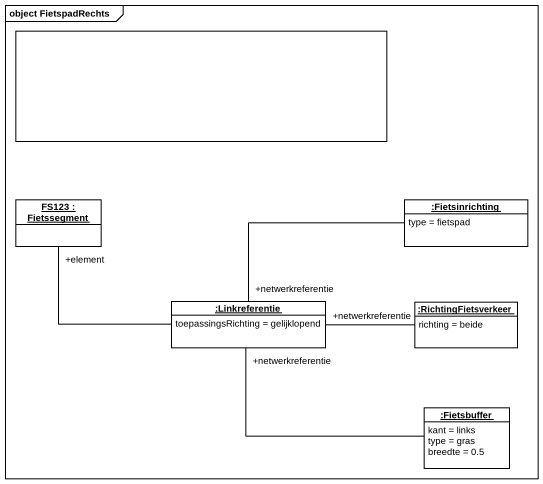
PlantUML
@startuml
mainframe object FietspadRechts
allowmixing
hide circle
hide empty members
rectangle " " as rectangle1
object "FS123 : Fietssegment" as FS123
object ":Fietsinrichting" as Fietsinrichting {
  type = fietspad
}
object ":Linkreferentie" as Linkreferentie {
  toepassingsRichting = gelijklopend
}
object ":RichtingFietsverkeer" as RichtingFietsverkeer {
  richting = beide
}
object ":Fietsbuffer" as Fietsbuffer {
  kant = links
  type = gras
  breedte = 0.5
}
Linkreferentie -left- "+element" FS123
Linkreferentie "+netwerkreferentie" -right- Fietsinrichting
Linkreferentie "+netwerkreferentie" -right- RichtingFietsverkeer
Fietsbuffer -left- "+netwerkreferentie" Linkreferentie
@enduml
